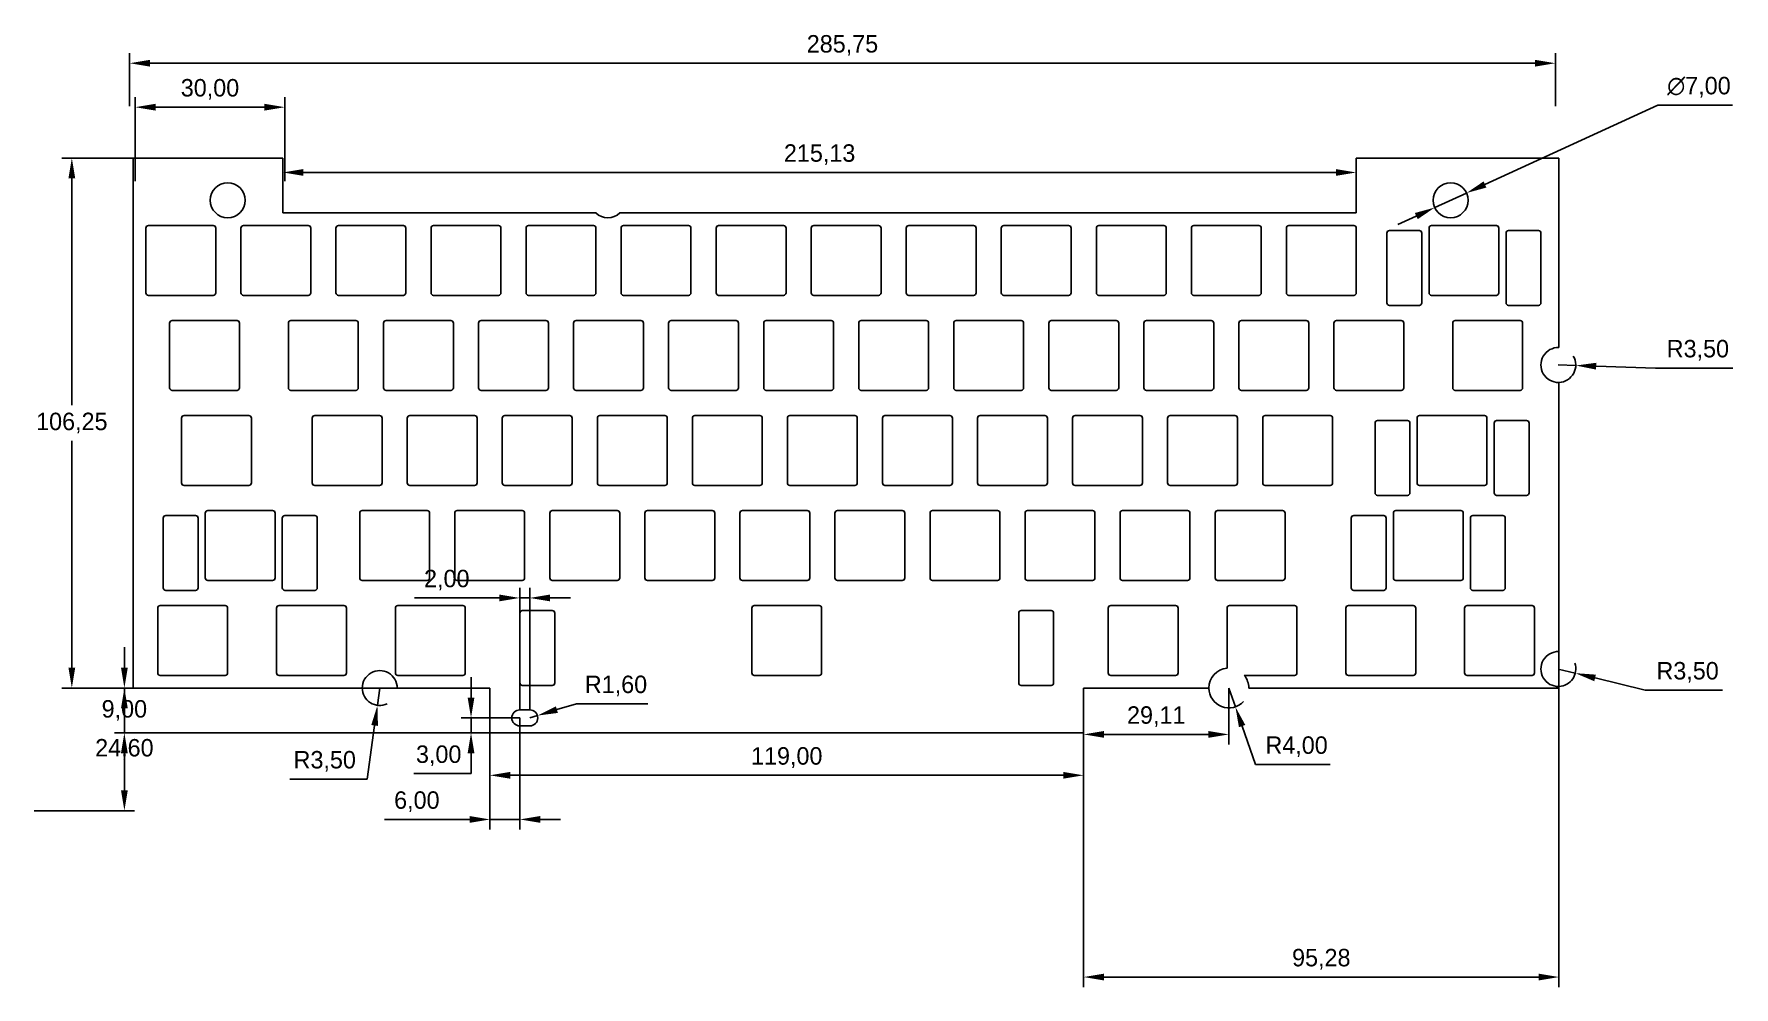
# Model space of a CAD drawing. Header units: millimetres. Extents: x -20 to 321, y -60 to 131.
import ezdxf

# ---------------------------------------------------------------- set-up
doc = ezdxf.new("R2010")
doc.units = ezdxf.units.MM
doc.header["$PDSIZE"] = -1
doc.dimstyles.new('ISO-25', dxfattribs={"dimtxt": 2.5, "dimasz": 2.5, "dimexe": 1.25, "dimexo": 0.625, "dimtad": 1, "dimtxsty": 'Standard', "dimcen": 2.5, "dimadec": 0, "dimazin": 0, "dimtfac": 1, "dimtmove": 0, "dimatfit": 3, "dimfxl": 1, "dimarcsym": 0})

# ---------------------------------------------------------------- blocks, each defined once
blk = doc.blocks.new('*D1')
at = {"color": 0, "lineweight": -2, "transparency": 16777216}
for p, q in [((0, 106.25), (-14.32, 106.25)), ((-12.32, 102.17), (-12.32, 56.69)), ((-12.32, 4.08), (-12.32, 49.56)), ((0, 0), (-14.32, 0))]:
    blk.add_line(p, q, dxfattribs=at)
at = {"color": 0, "transparency": 16777216}
for points in [[(-13, 102.17), (-11.64, 102.17), (-12.32, 106.25)], [(-13, 4.08), (-11.64, 4.08), (-12.32, 0)]]:
    blk.add_solid(points, dxfattribs=at)
at = {"layer": 'Defpoints', "color": 0, "transparency": 16777216}
for p in [(0, 106.25), (0, 0), (-12.32, 0)]:
    blk.add_point(p, dxfattribs=at)
at = {"color": 0, "transparency": 16777216, "insert": (-12.32, 53.13), "char_height": 3.5, "attachment_point": 5}
blk.add_mtext('106,25', dxfattribs=at)
blk = doc.blocks.new('*D2')
at = {"color": 0, "lineweight": -2, "transparency": 16777216}
for p, q in [((-0.73, 116.65), (-0.73, 127.27)), ((285.02, 116.65), (285.02, 127.27)), ((3.35, 125.27), (280.94, 125.27))]:
    blk.add_line(p, q, dxfattribs=at)
at = {"color": 0, "transparency": 16777216}
for points in [[(3.35, 125.95), (3.35, 124.59), (-0.73, 125.27)], [(280.94, 125.95), (280.94, 124.59), (285.02, 125.27)]]:
    blk.add_solid(points, dxfattribs=at)
at = {"layer": 'Defpoints', "color": 0, "transparency": 16777216}
for p in [(285.02, 125.27), (-0.73, 116.65), (285.02, 116.65)]:
    blk.add_point(p, dxfattribs=at)
at = {"color": 0, "transparency": 16777216, "insert": (142.14, 128.84), "char_height": 3.5, "attachment_point": 5}
blk.add_mtext('285,75', dxfattribs=at)
blk = doc.blocks.new('*D3')
at = {"color": 0, "lineweight": -2, "transparency": 16777216}
for p, q in [((30, 95.25), (30, 105.37)), ((34.08, 103.37), (241.04, 103.37)), ((245.12, 95.25), (245.12, 105.37))]:
    blk.add_line(p, q, dxfattribs=at)
at = {"color": 0, "transparency": 16777216}
for points in [[(34.08, 104.05), (34.08, 102.69), (30, 103.37)], [(241.04, 104.05), (241.04, 102.69), (245.12, 103.37)]]:
    blk.add_solid(points, dxfattribs=at)
at = {"layer": 'Defpoints', "color": 0, "transparency": 16777216}
for p in [(245.12, 103.37), (30, 95.25), (245.12, 95.25)]:
    blk.add_point(p, dxfattribs=at)
at = {"color": 0, "transparency": 16777216, "insert": (137.56, 106.94), "char_height": 3.5, "attachment_point": 5}
blk.add_mtext('215,13', dxfattribs=at)
blk = doc.blocks.new('*D4')
at = {"color": 0, "lineweight": -2, "transparency": 16777216}
for p, q in [((0.37, 101.6), (0.37, 118.46)), ((26.29, 116.46), (4.45, 116.46)), ((30.37, 101.6), (30.37, 118.46))]:
    blk.add_line(p, q, dxfattribs=at)
at = {"color": 0, "transparency": 16777216}
for points in [[(4.45, 117.14), (4.45, 115.78), (0.37, 116.46)], [(26.29, 117.14), (26.29, 115.78), (30.37, 116.46)]]:
    blk.add_solid(points, dxfattribs=at)
at = {"layer": 'Defpoints', "color": 0, "transparency": 16777216}
for p in [(0.37, 116.46), (0.37, 101.6), (30.37, 101.6)]:
    blk.add_point(p, dxfattribs=at)
at = {"color": 0, "transparency": 16777216, "insert": (15.37, 120.03), "char_height": 3.5, "attachment_point": 5}
blk.add_mtext('30,00', dxfattribs=at)
blk = doc.blocks.new('*D5')
at = {"color": 0, "lineweight": -2, "transparency": 16777216}
for p, q in [((-1.79, 4.08), (-1.79, 8.16)), ((71.47, 0), (-3.79, 0)), ((-1.79, 0), (-1.79, -0.93)), ((71.47, -9), (-3.79, -9)), ((-1.79, -9), (-1.79, -8.07)), ((-1.79, -13.08), (-1.79, -17.16))]:
    blk.add_line(p, q, dxfattribs=at)
at = {"color": 0, "transparency": 16777216}
for points in [[(-2.47, 4.08), (-1.11, 4.08), (-1.79, 0)], [(-2.47, -13.08), (-1.11, -13.08), (-1.79, -9)]]:
    blk.add_solid(points, dxfattribs=at)
at = {"layer": 'Defpoints', "color": 0, "transparency": 16777216}
for p in [(71.47, 0), (-1.79, -9), (71.47, -9)]:
    blk.add_point(p, dxfattribs=at)
at = {"color": 0, "transparency": 16777216, "insert": (-1.79, -4.5), "char_height": 3.5, "attachment_point": 5}
blk.add_mtext('9,00', dxfattribs=at)
blk = doc.blocks.new('*D6')
at = {"color": 0, "lineweight": -2, "transparency": 16777216}
for p, q in [((71.47, -9), (71.47, -19.5)), ((190.47, -9), (190.47, -19.5)), ((75.55, -17.5), (186.39, -17.5))]:
    blk.add_line(p, q, dxfattribs=at)
at = {"color": 0, "transparency": 16777216}
for points in [[(75.55, -16.82), (75.55, -18.18), (71.47, -17.5)], [(186.39, -16.82), (186.39, -18.18), (190.47, -17.5)]]:
    blk.add_solid(points, dxfattribs=at)
at = {"layer": 'Defpoints', "color": 0, "transparency": 16777216}
for p in [(71.47, -9), (190.47, -9), (190.47, -17.5)]:
    blk.add_point(p, dxfattribs=at)
at = {"color": 0, "transparency": 16777216, "insert": (130.97, -13.94), "char_height": 3.5, "attachment_point": 5}
blk.add_mtext('119,00', dxfattribs=at)
blk = doc.blocks.new('*D7')
at = {"color": 0, "lineweight": -2, "transparency": 16777216}
for p, q in [((71.47, 0), (-3.79, 0)), ((-1.79, -4.08), (-1.79, -8.73)), ((-1.79, -20.52), (-1.79, -15.86)), ((-19.9, -24.6), (0.21, -24.6))]:
    blk.add_line(p, q, dxfattribs=at)
at = {"color": 0, "transparency": 16777216}
for points in [[(-2.47, -4.08), (-1.11, -4.08), (-1.79, 0)], [(-2.47, -20.52), (-1.11, -20.52), (-1.79, -24.6)]]:
    blk.add_solid(points, dxfattribs=at)
at = {"layer": 'Defpoints', "color": 0, "transparency": 16777216}
for p in [(71.47, 0), (-19.9, -24.6), (-1.79, -24.6)]:
    blk.add_point(p, dxfattribs=at)
at = {"color": 0, "transparency": 16777216, "insert": (-1.79, -12.3), "char_height": 3.5, "attachment_point": 5}
blk.add_mtext('24,60', dxfattribs=at)
blk = doc.blocks.new('*D8')
at = {"color": 0, "lineweight": -2, "transparency": 16777216}
for p, q in [((285.75, 7.31), (285.75, -59.95)), ((190.47, 0), (190.47, -59.95)), ((194.55, -57.95), (281.67, -57.95))]:
    blk.add_line(p, q, dxfattribs=at)
at = {"color": 0, "transparency": 16777216}
for points in [[(194.55, -57.27), (194.55, -58.63), (190.47, -57.95)], [(281.67, -57.27), (281.67, -58.63), (285.75, -57.95)]]:
    blk.add_solid(points, dxfattribs=at)
at = {"layer": 'Defpoints', "color": 0, "transparency": 16777216}
for p in [(285.75, 7.31), (190.47, 0), (285.75, -57.95)]:
    blk.add_point(p, dxfattribs=at)
at = {"color": 0, "transparency": 16777216, "insert": (238.11, -54.38), "char_height": 3.5, "attachment_point": 5}
blk.add_mtext('95,28', dxfattribs=at)
blk = doc.blocks.new('*D9')
at = {"color": 0, "lineweight": -2, "transparency": 16777216}
for p, q in [((285.62, 64.77), (289.12, 64.66)), ((305.07, 64.15), (293.2, 64.53)), ((320.59, 64.15), (305.07, 64.15))]:
    blk.add_line(p, q, dxfattribs=at)
blk.add_arc((285.62, 64.77), 3.5, 272.0797, 30.9167, dxfattribs=at)
at = {"color": 0, "transparency": 16777216}
blk.add_solid([(293.22, 65.21), (293.18, 63.85), (289.12, 64.66)], dxfattribs=at)
at = {"layer": 'Defpoints', "color": 0, "transparency": 16777216}
for p in [(285.62, 64.77), (289.12, 64.66)]:
    blk.add_point(p, dxfattribs=at)
at = {"color": 0, "transparency": 16777216, "insert": (313.59, 67.72), "char_height": 3.5, "attachment_point": 5}
blk.add_mtext('R3,50', dxfattribs=at)
blk = doc.blocks.new('*D10')
at = {"color": 0, "lineweight": -2, "transparency": 16777216}
for p, q in [((285.62, 3.81), (289.02, 2.98)), ((303.01, -0.43), (292.99, 2.02)), ((318.53, -0.43), (303.01, -0.43))]:
    blk.add_line(p, q, dxfattribs=at)
blk.add_arc((285.62, 3.81), 3.5, 272.0797, 19.0474, dxfattribs=at)
at = {"color": 0, "transparency": 16777216}
blk.add_solid([(293.15, 2.68), (292.83, 1.36), (289.02, 2.98)], dxfattribs=at)
at = {"layer": 'Defpoints', "color": 0, "transparency": 16777216}
for p in [(285.62, 3.81), (289.02, 2.98)]:
    blk.add_point(p, dxfattribs=at)
at = {"color": 0, "transparency": 16777216, "insert": (311.53, 3.14), "char_height": 3.5, "attachment_point": 5}
blk.add_mtext('R3,50', dxfattribs=at)
blk = doc.blocks.new('*D11')
at = {"color": 0, "lineweight": -2, "transparency": 16777216}
for p, q in [((219.58, 0), (220.9, -3.78)), ((224.93, -15.34), (222.24, -7.63)), ((239.87, -15.34), (224.93, -15.34))]:
    blk.add_line(p, q, dxfattribs=at)
blk.add_arc((219.58, 0), 4, 180.0002, 317.86, dxfattribs=at)
at = {"color": 0, "transparency": 16777216}
blk.add_solid([(222.88, -7.41), (221.6, -7.85), (220.9, -3.78)], dxfattribs=at)
at = {"layer": 'Defpoints', "color": 0, "transparency": 16777216}
for p in [(219.58, 0), (220.9, -3.78)]:
    blk.add_point(p, dxfattribs=at)
at = {"color": 0, "transparency": 16777216, "insert": (233.16, -11.77), "char_height": 3.5, "attachment_point": 5}
blk.add_mtext('R4,00', dxfattribs=at)
blk = doc.blocks.new('*D12')
at = {"color": 0, "lineweight": -2, "transparency": 16777216}
for p, q in [((190.47, 0), (190.47, -11.3)), ((219.58, 0), (219.58, -11.3)), ((215.5, -9.3), (194.55, -9.3))]:
    blk.add_line(p, q, dxfattribs=at)
at = {"color": 0, "transparency": 16777216}
for points in [[(194.55, -8.62), (194.55, -9.98), (190.47, -9.3)], [(215.5, -8.62), (215.5, -9.98), (219.58, -9.3)]]:
    blk.add_solid(points, dxfattribs=at)
at = {"layer": 'Defpoints', "color": 0, "transparency": 16777216}
for p in [(190.47, 0), (219.58, 0), (190.47, -9.3)]:
    blk.add_point(p, dxfattribs=at)
at = {"color": 0, "transparency": 16777216, "insert": (205.03, -5.74), "char_height": 3.5, "attachment_point": 5}
blk.add_mtext('29,11', dxfattribs=at)
blk = doc.blocks.new('*D13')
at = {"color": 0, "lineweight": -2, "transparency": 16777216}
for p, q in [((305.57, 116.89), (270.92, 100.96)), ((320.51, 116.89), (305.57, 116.89)), ((260.85, 96.33), (267.21, 99.25)), ((257.15, 94.62), (253.44, 92.92))]:
    blk.add_line(p, q, dxfattribs=at)
at = {"color": 0, "transparency": 16777216}
for points in [[(270.64, 101.58), (271.2, 100.34), (267.21, 99.25)], [(256.86, 95.24), (257.43, 94), (260.85, 96.33)]]:
    blk.add_solid(points, dxfattribs=at)
at = {"layer": 'Defpoints', "color": 0, "transparency": 16777216}
for p in [(267.21, 99.25), (260.85, 96.33)]:
    blk.add_point(p, dxfattribs=at)
at = {"color": 0, "transparency": 16777216, "insert": (313.8, 120.46), "char_height": 3.5, "attachment_point": 5}
blk.add_mtext('∅7,00', dxfattribs=at)
blk = doc.blocks.new('*D14')
at = {"color": 0, "lineweight": -2, "transparency": 16777216}
for p, q in [((49.4, 0), (48.93, -3.47)), ((46.89, -18.27), (48.37, -7.51)), ((31.37, -18.27), (46.89, -18.27))]:
    blk.add_line(p, q, dxfattribs=at)
blk.add_arc((49.4, 0), 3.5, 180.0002, 294.9064, dxfattribs=at)
at = {"color": 0, "transparency": 16777216}
blk.add_solid([(47.7, -7.42), (49.04, -7.6), (48.93, -3.47)], dxfattribs=at)
at = {"layer": 'Defpoints', "color": 0, "transparency": 16777216}
for p in [(49.4, 0), (48.93, -3.47)]:
    blk.add_point(p, dxfattribs=at)
at = {"color": 0, "transparency": 16777216, "insert": (38.37, -14.7), "char_height": 3.5, "attachment_point": 5}
blk.add_mtext('R3,50', dxfattribs=at)
blk = doc.blocks.new('*D15')
at = {"color": 0, "lineweight": -2, "transparency": 16777216}
for p, q in [((88.8, -3.16), (84.9, -4.34)), ((103.16, -3.16), (88.8, -3.16)), ((79.47, -6), (81, -5.53))]:
    blk.add_line(p, q, dxfattribs=at)
at = {"color": 0, "transparency": 16777216}
blk.add_solid([(84.7, -3.69), (85.1, -4.99), (81, -5.53)], dxfattribs=at)
at = {"layer": 'Defpoints', "color": 0, "transparency": 16777216}
for p in [(79.47, -6), (81, -5.53)]:
    blk.add_point(p, dxfattribs=at)
at = {"color": 0, "transparency": 16777216, "insert": (96.75, 0.41), "char_height": 3.5, "attachment_point": 5}
blk.add_mtext('R1,60', dxfattribs=at)
blk = doc.blocks.new('*D16')
at = {"color": 0, "lineweight": -2, "transparency": 16777216}
for p, q in [((73.39, 18.06), (56.34, 18.06)), ((77.47, -4.4), (77.47, 20.06)), ((79.47, 18.06), (77.47, 18.06)), ((79.47, -4.4), (79.47, 20.06)), ((83.55, 18.06), (87.63, 18.06))]:
    blk.add_line(p, q, dxfattribs=at)
at = {"color": 0, "transparency": 16777216}
for points in [[(73.39, 18.74), (73.39, 17.38), (77.47, 18.06)], [(83.55, 18.74), (83.55, 17.38), (79.47, 18.06)]]:
    blk.add_solid(points, dxfattribs=at)
at = {"layer": 'Defpoints', "color": 0, "transparency": 16777216}
for p in [(77.47, 18.06), (77.47, -4.4), (79.47, -4.4)]:
    blk.add_point(p, dxfattribs=at)
at = {"color": 0, "transparency": 16777216, "insert": (62.83, 21.63), "char_height": 3.5, "attachment_point": 5}
blk.add_mtext('2,00', dxfattribs=at)
blk = doc.blocks.new('*D17')
at = {"color": 0, "lineweight": -2, "transparency": 16777216}
for p, q in [((67.69, -1.92), (67.69, 2.16)), ((77.47, -6), (65.69, -6)), ((67.69, -6), (67.69, -9)), ((71.47, -9), (65.69, -9)), ((67.69, -13.08), (67.69, -17.16)), ((67.69, -17.16), (56.25, -17.16))]:
    blk.add_line(p, q, dxfattribs=at)
at = {"color": 0, "transparency": 16777216}
for points in [[(67.01, -1.92), (68.37, -1.92), (67.69, -6)], [(67.01, -13.08), (68.37, -13.08), (67.69, -9)]]:
    blk.add_solid(points, dxfattribs=at)
at = {"layer": 'Defpoints', "color": 0, "transparency": 16777216}
for p in [(77.47, -6), (67.69, -9), (71.47, -9)]:
    blk.add_point(p, dxfattribs=at)
at = {"color": 0, "transparency": 16777216, "insert": (61.21, -13.59), "char_height": 3.5, "attachment_point": 5}
blk.add_mtext('3,00', dxfattribs=at)
blk = doc.blocks.new('*D18')
at = {"color": 0, "lineweight": -2, "transparency": 16777216}
for p, q in [((77.47, -6), (77.47, -28.35)), ((71.47, -9), (71.47, -28.35)), ((67.39, -26.35), (50.34, -26.35)), ((77.47, -26.35), (71.47, -26.35)), ((81.55, -26.35), (85.63, -26.35))]:
    blk.add_line(p, q, dxfattribs=at)
at = {"color": 0, "transparency": 16777216}
for points in [[(67.39, -25.67), (67.39, -27.03), (71.47, -26.35)], [(81.55, -25.67), (81.55, -27.03), (77.47, -26.35)]]:
    blk.add_solid(points, dxfattribs=at)
at = {"layer": 'Defpoints', "color": 0, "transparency": 16777216}
for p in [(77.47, -6), (71.47, -9), (71.47, -26.35)]:
    blk.add_point(p, dxfattribs=at)
at = {"color": 0, "transparency": 16777216, "insert": (56.83, -22.79), "char_height": 3.5, "attachment_point": 5}
blk.add_mtext('6,00', dxfattribs=at)

msp = doc.modelspace()

# ---------------------------------------------------------------- linework, layer by layer
at = {"color": 7, "linetype": 'Continuous', "lineweight": 25}
for p, q in [((30, 106.25), (0, 106.25)), ((0, 106.25), (0, 0)), ((30, 95.25), (30, 106.25)), ((245.125, 106.25), (245.125, 95.25)), ((285.75, 106.25), (245.125, 106.25)), ((285.75, 68.268), (285.75, 106.25)), ((2.525, 92.225), (2.525, 79.225)), ((16.025, 92.725), (3.025, 92.725)), ((16.525, 79.225), (16.525, 92.225)), ((21.575, 92.225), (21.575, 79.225)), ((35.075, 92.725), (22.075, 92.725)), ((92.715, 95.25), (30, 95.25)), ((35.575, 79.225), (35.575, 92.225)), ((40.625, 92.225), (40.625, 79.225)), ((54.125, 92.725), (41.125, 92.725)), ((54.625, 79.225), (54.625, 92.225)), ((59.675, 92.225), (59.675, 79.225)), ((73.175, 92.725), (60.175, 92.725)), ((73.675, 79.225), (73.675, 92.225)), ((78.725, 92.225), (78.725, 79.225)), ((92.225, 92.725), (79.225, 92.725)), ((92.725, 79.225), (92.725, 92.225)), ((245.125, 95.25), (97.531, 95.25)), ((97.775, 92.225), (97.775, 79.225)), ((111.275, 92.725), (98.275, 92.725)), ((111.775, 79.225), (111.775, 92.225)), ((116.825, 92.225), (116.825, 79.225)), ((130.325, 92.725), (117.325, 92.725)), ((130.825, 79.225), (130.825, 92.225)), ((135.875, 92.225), (135.875, 79.225)), ((149.375, 92.725), (136.375, 92.725)), ((149.875, 79.225), (149.875, 92.225)), ((154.925, 92.225), (154.925, 79.225)), ((168.425, 92.725), (155.425, 92.725)), ((168.925, 79.225), (168.925, 92.225)), ((173.975, 92.225), (173.975, 79.225)), ((187.475, 92.725), (174.475, 92.725)), ((187.975, 79.225), (187.975, 92.225)), ((193.025, 92.225), (193.025, 79.225)), ((206.525, 92.725), (193.525, 92.725)), ((207.025, 79.225), (207.025, 92.225)), ((212.075, 92.225), (212.075, 79.225)), ((225.575, 92.725), (212.575, 92.725)), ((226.075, 79.225), (226.075, 92.225)), ((231.125, 92.225), (231.125, 79.225)), ((244.625, 92.725), (231.625, 92.725)), ((245.125, 79.225), (245.125, 92.225)), ((259.7, 92.225), (259.7, 79.225)), ((273.2, 92.725), (260.2, 92.725)), ((273.7, 79.225), (273.7, 92.225)), ((251.262, 91.225), (251.262, 77.225)), ((257.762, 91.725), (251.762, 91.725)), ((258.262, 77.225), (258.262, 91.225)), ((275.138, 91.225), (275.138, 77.225)), ((281.638, 91.725), (275.638, 91.725)), ((282.138, 77.225), (282.138, 91.225)), ((3.025, 78.725), (16.025, 78.725)), ((22.075, 78.725), (35.075, 78.725)), ((41.125, 78.725), (54.125, 78.725)), ((60.175, 78.725), (73.175, 78.725)), ((79.225, 78.725), (92.225, 78.725)), ((98.275, 78.725), (111.275, 78.725)), ((117.325, 78.725), (130.325, 78.725)), ((136.375, 78.725), (149.375, 78.725)), ((155.425, 78.725), (168.425, 78.725)), ((174.475, 78.725), (187.475, 78.725)), ((193.525, 78.725), (206.525, 78.725)), ((212.575, 78.725), (225.575, 78.725)), ((231.625, 78.725), (244.625, 78.725)), ((260.2, 78.725), (273.2, 78.725)), ((251.762, 76.725), (257.762, 76.725)), ((275.638, 76.725), (281.638, 76.725)), ((7.287, 73.175), (7.287, 60.175)), ((20.788, 73.675), (7.787, 73.675)), ((21.288, 60.175), (21.288, 73.175)), ((31.1, 73.175), (31.1, 60.175)), ((44.6, 73.675), (31.6, 73.675)), ((45.1, 60.175), (45.1, 73.175)), ((50.15, 73.175), (50.15, 60.175)), ((63.65, 73.675), (50.65, 73.675)), ((64.15, 60.175), (64.15, 73.175)), ((69.2, 73.175), (69.2, 60.175)), ((82.7, 73.675), (69.7, 73.675)), ((83.2, 60.175), (83.2, 73.175)), ((88.25, 73.175), (88.25, 60.175)), ((101.75, 73.675), (88.75, 73.675)), ((102.25, 60.175), (102.25, 73.175)), ((107.3, 73.175), (107.3, 60.175)), ((120.8, 73.675), (107.8, 73.675)), ((121.3, 60.175), (121.3, 73.175)), ((126.35, 73.175), (126.35, 60.175)), ((139.85, 73.675), (126.85, 73.675)), ((140.35, 60.175), (140.35, 73.175)), ((145.4, 73.175), (145.4, 60.175)), ((158.9, 73.675), (145.9, 73.675)), ((159.4, 60.175), (159.4, 73.175)), ((164.45, 73.175), (164.45, 60.175)), ((177.95, 73.675), (164.95, 73.675)), ((178.45, 60.175), (178.45, 73.175)), ((183.5, 73.175), (183.5, 60.175)), ((197, 73.675), (184, 73.675)), ((197.5, 60.175), (197.5, 73.175)), ((202.55, 73.175), (202.55, 60.175)), ((216.05, 73.675), (203.05, 73.675)), ((216.55, 60.175), (216.55, 73.175)), ((221.6, 73.175), (221.6, 60.175)), ((235.1, 73.675), (222.1, 73.675)), ((235.6, 60.175), (235.6, 73.175)), ((240.65, 73.175), (240.65, 60.175)), ((254.15, 73.675), (241.15, 73.675)), ((254.65, 60.175), (254.65, 73.175)), ((264.462, 73.175), (264.462, 60.175)), ((277.962, 73.675), (264.962, 73.675)), ((278.462, 60.175), (278.462, 73.175)), ((7.787, 59.675), (20.788, 59.675)), ((31.6, 59.675), (44.6, 59.675)), ((50.65, 59.675), (63.65, 59.675)), ((69.7, 59.675), (82.7, 59.675)), ((88.75, 59.675), (101.75, 59.675)), ((107.8, 59.675), (120.8, 59.675)), ((126.85, 59.675), (139.85, 59.675)), ((145.9, 59.675), (158.9, 59.675)), ((164.95, 59.675), (177.95, 59.675)), ((184, 59.675), (197, 59.675)), ((203.05, 59.675), (216.05, 59.675)), ((222.1, 59.675), (235.1, 59.675)), ((241.15, 59.675), (254.15, 59.675)), ((264.962, 59.675), (277.962, 59.675)), ((285.75, 7.308), (285.75, 61.272)), ((23.169, 54.625), (10.169, 54.625)), ((49.362, 54.625), (36.362, 54.625)), ((68.412, 54.625), (55.413, 54.625)), ((87.463, 54.625), (74.463, 54.625)), ((106.513, 54.625), (93.513, 54.625)), ((125.562, 54.625), (112.562, 54.625)), ((144.613, 54.625), (131.613, 54.625)), ((163.662, 54.625), (150.662, 54.625)), ((182.713, 54.625), (169.713, 54.625)), ((201.762, 54.625), (188.762, 54.625)), ((220.812, 54.625), (207.812, 54.625)), ((239.863, 54.625), (226.863, 54.625)), ((270.819, 54.625), (257.819, 54.625)), ((9.669, 54.125), (9.669, 41.125)), ((23.669, 41.125), (23.669, 54.125)), ((35.862, 54.125), (35.862, 41.125)), ((49.862, 41.125), (49.862, 54.125)), ((54.913, 54.125), (54.913, 41.125)), ((68.912, 41.125), (68.912, 54.125)), ((73.963, 54.125), (73.963, 41.125)), ((87.963, 41.125), (87.963, 54.125)), ((93.013, 54.125), (93.013, 41.125)), ((107.013, 41.125), (107.013, 54.125)), ((112.062, 54.125), (112.062, 41.125)), ((126.062, 41.125), (126.062, 54.125)), ((131.113, 54.125), (131.113, 41.125)), ((145.113, 41.125), (145.113, 54.125)), ((150.162, 54.125), (150.162, 41.125)), ((164.162, 41.125), (164.162, 54.125)), ((169.213, 54.125), (169.213, 41.125)), ((183.213, 41.125), (183.213, 54.125)), ((188.262, 54.125), (188.262, 41.125)), ((202.262, 41.125), (202.262, 54.125)), ((207.312, 54.125), (207.312, 41.125)), ((221.312, 41.125), (221.312, 54.125)), ((226.363, 54.125), (226.363, 41.125)), ((240.363, 41.125), (240.363, 54.125)), ((248.881, 53.125), (248.881, 39.125)), ((255.381, 53.625), (249.381, 53.625)), ((255.881, 39.125), (255.881, 53.125)), ((257.319, 54.125), (257.319, 41.125)), ((271.319, 41.125), (271.319, 54.125)), ((272.757, 53.125), (272.757, 39.125)), ((279.257, 53.625), (273.257, 53.625)), ((279.757, 39.125), (279.757, 53.125)), ((10.169, 40.625), (23.169, 40.625)), ((36.362, 40.625), (49.362, 40.625)), ((55.413, 40.625), (68.412, 40.625)), ((74.463, 40.625), (87.463, 40.625)), ((93.513, 40.625), (106.513, 40.625)), ((112.562, 40.625), (125.562, 40.625)), ((131.613, 40.625), (144.613, 40.625)), ((150.662, 40.625), (163.662, 40.625)), ((169.713, 40.625), (182.713, 40.625)), ((188.762, 40.625), (201.762, 40.625)), ((207.812, 40.625), (220.812, 40.625)), ((226.863, 40.625), (239.863, 40.625)), ((249.381, 38.625), (255.381, 38.625)), ((257.819, 40.625), (270.819, 40.625)), ((273.257, 38.625), (279.257, 38.625)), ((5.993, 34.075), (5.993, 20.075)), ((12.493, 34.575), (6.493, 34.575)), ((12.993, 20.075), (12.993, 34.075)), ((14.431, 35.075), (14.431, 22.075)), ((27.931, 35.575), (14.931, 35.575)), ((28.431, 22.075), (28.431, 35.075)), ((29.869, 34.075), (29.869, 20.075)), ((36.369, 34.575), (30.369, 34.575)), ((36.869, 20.075), (36.869, 34.075)), ((45.388, 35.075), (45.388, 22.075)), ((58.888, 35.575), (45.888, 35.575)), ((59.388, 22.075), (59.388, 35.075)), ((64.438, 35.075), (64.438, 22.075)), ((77.938, 35.575), (64.938, 35.575)), ((78.438, 22.075), (78.438, 35.075)), ((83.487, 35.075), (83.487, 22.075)), ((96.987, 35.575), (83.987, 35.575)), ((97.487, 22.075), (97.487, 35.075)), ((102.537, 35.075), (102.537, 22.075)), ((116.037, 35.575), (103.037, 35.575)), ((116.537, 22.075), (116.537, 35.075)), ((121.588, 35.075), (121.588, 22.075)), ((135.088, 35.575), (122.088, 35.575)), ((135.588, 22.075), (135.588, 35.075)), ((140.637, 35.075), (140.637, 22.075)), ((154.137, 35.575), (141.137, 35.575)), ((154.637, 22.075), (154.637, 35.075)), ((159.688, 35.075), (159.688, 22.075)), ((173.188, 35.575), (160.188, 35.575)), ((173.688, 22.075), (173.688, 35.075)), ((178.738, 35.075), (178.738, 22.075)), ((192.238, 35.575), (179.238, 35.575)), ((192.738, 22.075), (192.738, 35.075)), ((197.787, 35.075), (197.787, 22.075)), ((211.287, 35.575), (198.287, 35.575)), ((211.787, 22.075), (211.787, 35.075)), ((216.838, 35.075), (216.838, 22.075)), ((230.338, 35.575), (217.338, 35.575)), ((230.838, 22.075), (230.838, 35.075)), ((244.118, 34.075), (244.118, 20.075)), ((250.618, 34.575), (244.618, 34.575)), ((251.118, 20.075), (251.118, 34.075)), ((252.556, 35.075), (252.556, 22.075)), ((266.056, 35.575), (253.056, 35.575)), ((266.556, 22.075), (266.556, 35.075)), ((267.994, 34.075), (267.994, 20.075)), ((274.494, 34.575), (268.494, 34.575)), ((274.994, 20.075), (274.994, 34.075)), ((14.931, 21.575), (27.931, 21.575)), ((45.888, 21.575), (58.888, 21.575)), ((64.938, 21.575), (77.938, 21.575)), ((83.987, 21.575), (96.987, 21.575)), ((103.037, 21.575), (116.037, 21.575)), ((122.088, 21.575), (135.088, 21.575)), ((141.137, 21.575), (154.137, 21.575)), ((160.188, 21.575), (173.188, 21.575)), ((179.238, 21.575), (192.238, 21.575)), ((198.287, 21.575), (211.287, 21.575)), ((217.338, 21.575), (230.338, 21.575)), ((253.056, 21.575), (266.056, 21.575)), ((6.493, 19.575), (12.493, 19.575)), ((30.369, 19.575), (36.369, 19.575)), ((244.618, 19.575), (250.618, 19.575)), ((268.494, 19.575), (274.494, 19.575)), ((4.906, 16.025), (4.906, 3.025)), ((18.406, 16.525), (5.406, 16.525)), ((18.906, 3.025), (18.906, 16.025)), ((28.719, 16.025), (28.719, 3.025)), ((42.219, 16.525), (29.219, 16.525)), ((42.719, 3.025), (42.719, 16.025)), ((52.531, 16.025), (52.531, 3.025)), ((66.031, 16.525), (53.031, 16.525)), ((66.531, 3.025), (66.531, 16.025)), ((77.469, 15.025), (77.469, 1.025)), ((83.969, 15.525), (77.969, 15.525)), ((84.469, 1.025), (84.469, 15.025)), ((123.969, 16.025), (123.969, 3.025)), ((137.469, 16.525), (124.469, 16.525)), ((137.969, 3.025), (137.969, 16.025)), ((177.469, 15.025), (177.469, 1.025)), ((183.969, 15.525), (177.969, 15.525)), ((184.469, 1.025), (184.469, 15.025)), ((195.406, 16.025), (195.406, 3.025)), ((208.906, 16.525), (195.906, 16.525)), ((209.406, 3.025), (209.406, 16.025)), ((219.219, 16.025), (219.219, 3.983)), ((232.719, 16.525), (219.719, 16.525)), ((233.219, 3.025), (233.219, 16.025)), ((243.031, 16.025), (243.031, 3.025)), ((256.531, 16.525), (243.531, 16.525)), ((257.031, 3.025), (257.031, 16.025)), ((266.844, 16.025), (266.844, 3.025)), ((280.344, 16.525), (267.344, 16.525)), ((280.844, 3.025), (280.844, 16.025)), ((0, 0), (45.903, 0)), ((5.406, 2.525), (18.406, 2.525)), ((29.219, 2.525), (42.219, 2.525)), ((52.903, 0), (71.469, 0)), ((53.031, 2.525), (66.031, 2.525)), ((71.469, 0), (71.469, -9)), ((77.969, 0.525), (83.969, 0.525)), ((124.469, 2.525), (137.469, 2.525)), ((177.969, 0.525), (183.969, 0.525)), ((190.469, -9), (190.469, 0)), ((190.469, 0), (215.583, 0)), ((195.906, 2.525), (208.906, 2.525)), ((222.685, 2.525), (232.719, 2.525)), ((223.583, 0), (285.75, 0)), ((243.531, 2.525), (256.531, 2.525)), ((267.344, 2.525), (280.344, 2.525)), ((285.75, 0), (285.75, 0.312)), ((79.469, -4.4), (77.469, -4.4)), ((71.469, -9), (190.469, -9)), ((77.469, -7.6), (79.469, -7.6))]:
    msp.add_line(p, q, dxfattribs=at)
for centre in [(18.923, 97.79), (264.033, 97.79)]:
    msp.add_circle(centre, 3.5, dxfattribs=at)
for centre, radius, start, end in [((3.025, 92.225), 0.5, 90, 180), ((16.025, 92.225), 0.5, 0, 90), ((22.075, 92.225), 0.5, 90, 180), ((35.075, 92.225), 0.5, 0, 90), ((41.125, 92.225), 0.5, 90, 180), ((54.125, 92.225), 0.5, 0, 90), ((60.175, 92.225), 0.5, 90, 180), ((73.175, 92.225), 0.5, 0, 90), ((79.225, 92.225), 0.5, 90, 180), ((92.225, 92.225), 0.5, 0, 90), ((95.123, 97.79), 3.5, 226.52857, 313.47143), ((98.275, 92.225), 0.5, 90, 180), ((111.275, 92.225), 0.5, 0, 90), ((117.325, 92.225), 0.5, 90, 180), ((130.325, 92.225), 0.5, 0, 90), ((136.375, 92.225), 0.5, 90, 180), ((149.375, 92.225), 0.5, 0, 90), ((155.425, 92.225), 0.5, 90, 180), ((168.425, 92.225), 0.5, 0, 90), ((174.475, 92.225), 0.5, 90, 180), ((187.475, 92.225), 0.5, 0, 90), ((193.525, 92.225), 0.5, 90, 180), ((206.525, 92.225), 0.5, 0, 90), ((212.575, 92.225), 0.5, 90, 180), ((225.575, 92.225), 0.5, 0, 90), ((231.625, 92.225), 0.5, 90, 180), ((244.625, 92.225), 0.5, 0, 90), ((260.2, 92.225), 0.5, 90, 180), ((273.2, 92.225), 0.5, 0, 90), ((251.762, 91.225), 0.5, 90, 180), ((257.762, 91.225), 0.5, 0, 90), ((275.638, 91.225), 0.5, 90, 180), ((281.638, 91.225), 0.5, 0, 90), ((3.025, 79.225), 0.5, 180, 270), ((16.025, 79.225), 0.5, 270, 0), ((22.075, 79.225), 0.5, 180, 270), ((35.075, 79.225), 0.5, 270, 0), ((41.125, 79.225), 0.5, 180, 270), ((54.125, 79.225), 0.5, 270, 0), ((60.175, 79.225), 0.5, 180, 270), ((73.175, 79.225), 0.5, 270, 0), ((79.225, 79.225), 0.5, 180, 270), ((92.225, 79.225), 0.5, 270, 0), ((98.275, 79.225), 0.5, 180, 270), ((111.275, 79.225), 0.5, 270, 0), ((117.325, 79.225), 0.5, 180, 270), ((130.325, 79.225), 0.5, 270, 0), ((136.375, 79.225), 0.5, 180, 270), ((149.375, 79.225), 0.5, 270, 0), ((155.425, 79.225), 0.5, 180, 270), ((168.425, 79.225), 0.5, 270, 0), ((174.475, 79.225), 0.5, 180, 270), ((187.475, 79.225), 0.5, 270, 0), ((193.525, 79.225), 0.5, 180, 270), ((206.525, 79.225), 0.5, 270, 0), ((212.575, 79.225), 0.5, 180, 270), ((225.575, 79.225), 0.5, 270, 0), ((231.625, 79.225), 0.5, 180, 270), ((244.625, 79.225), 0.5, 270, 0), ((260.2, 79.225), 0.5, 180, 270), ((273.2, 79.225), 0.5, 270, 0), ((251.762, 77.225), 0.5, 180, 270), ((257.762, 77.225), 0.5, 270, 0), ((275.638, 77.225), 0.5, 180, 270), ((281.638, 77.225), 0.5, 270, 0), ((7.787, 73.175), 0.5, 90, 180), ((20.788, 73.175), 0.5, 0, 90), ((31.6, 73.175), 0.5, 90, 180), ((44.6, 73.175), 0.5, 0, 90), ((50.65, 73.175), 0.5, 90, 180), ((63.65, 73.175), 0.5, 0, 90), ((69.7, 73.175), 0.5, 90, 180), ((82.7, 73.175), 0.5, 0, 90), ((88.75, 73.175), 0.5, 90, 180), ((101.75, 73.175), 0.5, 0, 90), ((107.8, 73.175), 0.5, 90, 180), ((120.8, 73.175), 0.5, 0, 90), ((126.85, 73.175), 0.5, 90, 180), ((139.85, 73.175), 0.5, 0, 90), ((145.9, 73.175), 0.5, 90, 180), ((158.9, 73.175), 0.5, 0, 90), ((164.95, 73.175), 0.5, 90, 180), ((177.95, 73.175), 0.5, 0, 90), ((184, 73.175), 0.5, 90, 180), ((197, 73.175), 0.5, 0, 90), ((203.05, 73.175), 0.5, 90, 180), ((216.05, 73.175), 0.5, 0, 90), ((222.1, 73.175), 0.5, 90, 180), ((235.1, 73.175), 0.5, 0, 90), ((241.15, 73.175), 0.5, 90, 180), ((254.15, 73.175), 0.5, 0, 90), ((264.962, 73.175), 0.5, 90, 180), ((277.962, 73.175), 0.5, 0, 90), ((285.623, 64.77), 3.5, 87.92034, 272.07966), ((7.787, 60.175), 0.5, 180, 270), ((20.788, 60.175), 0.5, 270, 0), ((31.6, 60.175), 0.5, 180, 270), ((44.6, 60.175), 0.5, 270, 0), ((50.65, 60.175), 0.5, 180, 270), ((63.65, 60.175), 0.5, 270, 0), ((69.7, 60.175), 0.5, 180, 270), ((82.7, 60.175), 0.5, 270, 0), ((88.75, 60.175), 0.5, 180, 270), ((101.75, 60.175), 0.5, 270, 0), ((107.8, 60.175), 0.5, 180, 270), ((120.8, 60.175), 0.5, 270, 0), ((126.85, 60.175), 0.5, 180, 270), ((139.85, 60.175), 0.5, 270, 0), ((145.9, 60.175), 0.5, 180, 270), ((158.9, 60.175), 0.5, 270, 0), ((164.95, 60.175), 0.5, 180, 270), ((177.95, 60.175), 0.5, 270, 0), ((184, 60.175), 0.5, 180, 270), ((197, 60.175), 0.5, 270, 0), ((203.05, 60.175), 0.5, 180, 270), ((216.05, 60.175), 0.5, 270, 0), ((222.1, 60.175), 0.5, 180, 270), ((235.1, 60.175), 0.5, 270, 0), ((241.15, 60.175), 0.5, 180, 270), ((254.15, 60.175), 0.5, 270, 0), ((264.962, 60.175), 0.5, 180, 270), ((277.962, 60.175), 0.5, 270, 0), ((10.169, 54.125), 0.5, 90, 180), ((23.169, 54.125), 0.5, 0, 90), ((36.362, 54.125), 0.5, 90, 180), ((49.362, 54.125), 0.5, 0, 90), ((55.413, 54.125), 0.5, 90, 180), ((68.412, 54.125), 0.5, 0, 90), ((74.463, 54.125), 0.5, 90, 180), ((87.463, 54.125), 0.5, 0, 90), ((93.513, 54.125), 0.5, 90, 180), ((106.513, 54.125), 0.5, 0, 90), ((112.562, 54.125), 0.5, 90, 180), ((125.562, 54.125), 0.5, 0, 90), ((131.613, 54.125), 0.5, 90, 180), ((144.613, 54.125), 0.5, 0, 90), ((150.662, 54.125), 0.5, 90, 180), ((163.662, 54.125), 0.5, 0, 90), ((169.713, 54.125), 0.5, 90, 180), ((182.713, 54.125), 0.5, 0, 90), ((188.762, 54.125), 0.5, 90, 180), ((201.762, 54.125), 0.5, 0, 90), ((207.812, 54.125), 0.5, 90, 180), ((220.812, 54.125), 0.5, 0, 90), ((226.863, 54.125), 0.5, 90, 180), ((239.863, 54.125), 0.5, 0, 90), ((257.819, 54.125), 0.5, 90, 180), ((270.819, 54.125), 0.5, 0, 90), ((249.381, 53.125), 0.5, 90, 180), ((255.381, 53.125), 0.5, 0, 90), ((273.257, 53.125), 0.5, 90, 180), ((279.257, 53.125), 0.5, 0, 90), ((10.169, 41.125), 0.5, 180, 270), ((23.169, 41.125), 0.5, 270, 0), ((36.362, 41.125), 0.5, 180, 270), ((49.362, 41.125), 0.5, 270, 0), ((55.413, 41.125), 0.5, 180, 270), ((68.412, 41.125), 0.5, 270, 0), ((74.463, 41.125), 0.5, 180, 270), ((87.463, 41.125), 0.5, 270, 0), ((93.513, 41.125), 0.5, 180, 270), ((106.513, 41.125), 0.5, 270, 0), ((112.562, 41.125), 0.5, 180, 270), ((125.562, 41.125), 0.5, 270, 0), ((131.613, 41.125), 0.5, 180, 270), ((144.613, 41.125), 0.5, 270, 0), ((150.662, 41.125), 0.5, 180, 270), ((163.662, 41.125), 0.5, 270, 0), ((169.713, 41.125), 0.5, 180, 270), ((182.713, 41.125), 0.5, 270, 0), ((188.762, 41.125), 0.5, 180, 270), ((201.762, 41.125), 0.5, 270, 0), ((207.812, 41.125), 0.5, 180, 270), ((220.812, 41.125), 0.5, 270, 0), ((226.863, 41.125), 0.5, 180, 270), ((239.863, 41.125), 0.5, 270, 0), ((257.819, 41.125), 0.5, 180, 270), ((270.819, 41.125), 0.5, 270, 0), ((249.381, 39.125), 0.5, 180, 270), ((255.381, 39.125), 0.5, 270, 0), ((273.257, 39.125), 0.5, 180, 270), ((279.257, 39.125), 0.5, 270, 0), ((6.493, 34.075), 0.5, 90, 180), ((12.493, 34.075), 0.5, 0, 90), ((14.931, 35.075), 0.5, 90, 180), ((27.931, 35.075), 0.5, 0, 90), ((30.369, 34.075), 0.5, 90, 180), ((36.369, 34.075), 0.5, 0, 90), ((45.888, 35.075), 0.5, 90, 180), ((58.888, 35.075), 0.5, 0, 90), ((64.938, 35.075), 0.5, 90, 180), ((77.938, 35.075), 0.5, 0, 90), ((83.987, 35.075), 0.5, 90, 180), ((96.987, 35.075), 0.5, 0, 90), ((103.037, 35.075), 0.5, 90, 180), ((116.037, 35.075), 0.5, 0, 90), ((122.088, 35.075), 0.5, 90, 180), ((135.088, 35.075), 0.5, 0, 90), ((141.137, 35.075), 0.5, 90, 180), ((154.137, 35.075), 0.5, 0, 90), ((160.188, 35.075), 0.5, 90, 180), ((173.188, 35.075), 0.5, 0, 90), ((179.238, 35.075), 0.5, 90, 180), ((192.238, 35.075), 0.5, 0, 90), ((198.287, 35.075), 0.5, 90, 180), ((211.287, 35.075), 0.5, 0, 90), ((217.338, 35.075), 0.5, 90, 180), ((230.338, 35.075), 0.5, 0, 90), ((244.618, 34.075), 0.5, 90, 180), ((250.618, 34.075), 0.5, 0, 90), ((253.056, 35.075), 0.5, 90, 180), ((266.056, 35.075), 0.5, 0, 90), ((268.494, 34.075), 0.5, 90, 180), ((274.494, 34.075), 0.5, 0, 90), ((14.931, 22.075), 0.5, 180, 270), ((27.931, 22.075), 0.5, 270, 0), ((45.888, 22.075), 0.5, 180, 270), ((58.888, 22.075), 0.5, 270, 0), ((64.938, 22.075), 0.5, 180, 270), ((77.938, 22.075), 0.5, 270, 0), ((83.987, 22.075), 0.5, 180, 270), ((96.987, 22.075), 0.5, 270, 0), ((103.037, 22.075), 0.5, 180, 270), ((116.037, 22.075), 0.5, 270, 0), ((122.088, 22.075), 0.5, 180, 270), ((135.088, 22.075), 0.5, 270, 0), ((141.137, 22.075), 0.5, 180, 270), ((154.137, 22.075), 0.5, 270, 0), ((160.188, 22.075), 0.5, 180, 270), ((173.188, 22.075), 0.5, 270, 0), ((179.238, 22.075), 0.5, 180, 270), ((192.238, 22.075), 0.5, 270, 0), ((198.287, 22.075), 0.5, 180, 270), ((211.287, 22.075), 0.5, 270, 0), ((217.338, 22.075), 0.5, 180, 270), ((230.338, 22.075), 0.5, 270, 0), ((253.056, 22.075), 0.5, 180, 270), ((266.056, 22.075), 0.5, 270, 0), ((6.493, 20.075), 0.5, 180, 270), ((12.493, 20.075), 0.5, 270, 0), ((30.369, 20.075), 0.5, 180, 270), ((36.369, 20.075), 0.5, 270, 0), ((244.618, 20.075), 0.5, 180, 270), ((250.618, 20.075), 0.5, 270, 0), ((268.494, 20.075), 0.5, 180, 270), ((274.494, 20.075), 0.5, 270, 0), ((5.406, 16.025), 0.5, 90, 180), ((18.406, 16.025), 0.5, 0, 90), ((29.219, 16.025), 0.5, 90, 180), ((42.219, 16.025), 0.5, 0, 90), ((53.031, 16.025), 0.5, 90, 180), ((66.031, 16.025), 0.5, 0, 90), ((77.969, 15.025), 0.5, 90, 180), ((83.969, 15.025), 0.5, 0, 90), ((124.469, 16.025), 0.5, 90, 180), ((137.469, 16.025), 0.5, 0, 90), ((177.969, 15.025), 0.5, 90, 180), ((183.969, 15.025), 0.5, 0, 90), ((195.906, 16.025), 0.5, 90, 180), ((208.906, 16.025), 0.5, 0, 90), ((219.719, 16.025), 0.5, 90, 180), ((232.719, 16.025), 0.5, 0, 90), ((243.531, 16.025), 0.5, 90, 180), ((256.531, 16.025), 0.5, 0, 90), ((267.344, 16.025), 0.5, 90, 180), ((280.344, 16.025), 0.5, 0, 90), ((285.623, 3.81), 3.5, 87.92034, 272.07966), ((49.403, 0), 3.5, 359.99981, 180.00019), ((219.583, 0), 4, 95.22457, 180.00016), ((5.406, 3.025), 0.5, 180, 270), ((18.406, 3.025), 0.5, 270, 0), ((29.219, 3.025), 0.5, 180, 270), ((42.219, 3.025), 0.5, 270, 0), ((53.031, 3.025), 0.5, 180, 270), ((66.031, 3.025), 0.5, 270, 0), ((77.969, 1.025), 0.5, 180, 270), ((83.969, 1.025), 0.5, 270, 0), ((124.469, 3.025), 0.5, 180, 270), ((137.469, 3.025), 0.5, 270, 0), ((177.969, 1.025), 0.5, 180, 270), ((183.969, 1.025), 0.5, 270, 0), ((195.906, 3.025), 0.5, 180, 270), ((208.906, 3.025), 0.5, 270, 0), ((219.583, 0), 4, 359.99984, 39.1422), ((232.719, 3.025), 0.5, 270, 0), ((243.531, 3.025), 0.5, 180, 270), ((256.531, 3.025), 0.5, 270, 0), ((267.344, 3.025), 0.5, 180, 270), ((280.344, 3.025), 0.5, 270, 0), ((77.469, -6), 1.6, 90, 270), ((79.469, -6), 1.6, 270, 90)]:
    msp.add_arc(centre, radius, start, end, dxfattribs=at)

# ---------------------------------------------------------------- dimensions: what is measured, and where the dimension line sits
for base, p1, p2, picture, middle in [((285.016, 125.273), (-0.734, 116.649), (285.016, 116.649), '*D2', (142.141, 128.838)), ((0.367, 116.464), (30.367, 101.601), (0.367, 101.601), '*D4', (15.367, 120.03)), ((245.125, 103.37326221), (30, 95.25), (245.125, 95.25), '*D3', (137.5625, 106.938928876)), ((77.469, 18.062), (79.469, -4.4), (77.469, -4.4), '*D16', (62.826, 21.627)), ((285.75, -57.949), (190.469, 0), (285.75, 7.308), '*D8', (238.109, -54.383)), ((71.469, -26.352), (77.469, -6), (71.469, -9), '*D18', (56.826, -22.786)), ((190.469, -17.502), (71.469, -9), (190.469, -9), '*D6', (130.969, -13.936))]:
    dim = msp.add_linear_dim(base=base, p1=p1, p2=p2, dimstyle='ISO-25', override={"dimtxt": 3.5, "dimasz": 4.08, "dimexe": 2, "dimexo": 0, "dimgap": 1.524, "dimtih": 1, "dimtoh": 1, "dimzin": 0, "dimadec": 2, "dimtzin": 0})
    dim.commit()
    dim.dimension.update_dxf_attribs({"geometry": picture, "text_midpoint": middle})
dim = msp.add_diameter_dim_2p(p1=(260.853, 96.328), p2=(267.213, 99.252), dimstyle='ISO-25', override={"dimtxt": 3.5, "dimasz": 4.08, "dimexe": 2, "dimexo": 0, "dimgap": 1.524, "dimtih": 1, "dimtoh": 1, "dimzin": 0, "dimadec": 2, "dimtzin": 0})
dim.commit()
dim.dimension.update_dxf_attribs({"geometry": '*D13', "text_midpoint": (313.804, 116.894), "dimtype": 163})
for base, p1, p2, override, picture, middle in [((-12.315, 0), (0, 106.25), (0, 0), {"dimtxt": 3.5, "dimasz": 4.08, "dimexe": 2, "dimexo": 0, "dimgap": 1.524, "dimtih": 1, "dimtoh": 1, "dimzin": 0, "dimadec": 2, "dimtzin": 0}, '*D1', (-12.315, 53.125)), ((-1.79, -9), (71.469, 0), (71.469, -9), {"dimtxt": 3.5, "dimasz": 4.08, "dimexe": 2, "dimexo": 0, "dimgap": 1.524, "dimtih": 1, "dimtoh": 1, "dimzin": 0, "dimadec": 2, "dimtzin": 0}, '*D5', (-1.79, -4.5)), ((-1.79, -24.597), (71.469, 0), (-19.903, -24.597), {"dimtxt": 3.5, "dimasz": 4.08, "dimexe": 2, "dimexo": 0, "dimgap": 1.524, "dimtih": 1, "dimtoh": 1, "dimzin": 0, "dimadec": 2, "dimtmove": 1, "dimtzin": 0}, '*D7', (-1.79, -12.299)), ((67.688, -9), (77.469, -6), (71.469, -9), {"dimtxt": 3.5, "dimasz": 4.08, "dimexe": 2, "dimexo": 0, "dimgap": 1.524, "dimtih": 1, "dimtoh": 1, "dimzin": 0, "dimadec": 2, "dimtzin": 0}, '*D17', (61.206, -13.594))]:
    dim = msp.add_linear_dim(base=base, p1=p1, p2=p2, angle=90, dimstyle='ISO-25', override=override)
    dim.commit()
    dim.dimension.update_dxf_attribs({"geometry": picture, "text_midpoint": middle})
for center, mpoint, picture, middle in [((285.623, 64.77), (289.121, 64.659), '*D9', (305.065, 64.151)), ((285.623, 3.81), (289.024, 2.981), '*D10', (303.008, -0.426)), ((49.403, 0), (48.926, -3.467), '*D14', (38.365, -18.268))]:
    dim = msp.add_radius_dim(center=center, mpoint=mpoint, dimstyle='ISO-25', override={"dimtxt": 3.5, "dimasz": 4.08, "dimexe": 2, "dimexo": 0, "dimgap": 1.524, "dimtih": 1, "dimtoh": 1, "dimzin": 0, "dimadec": 2, "dimtzin": 0})
    dim.commit()
    dim.dimension.update_dxf_attribs({"geometry": picture, "text_midpoint": middle, "dimtype": 164})
for center, mpoint, picture, middle in [((79.469, -6), (80.999, -5.534), '*D15', (96.746, 0.41)), ((219.583, 0), (220.899, -3.777), '*D11', (233.16, -11.773))]:
    dim = msp.add_radius_dim(center=center, mpoint=mpoint, dimstyle='ISO-25', override={"dimtxt": 3.5, "dimasz": 4.08, "dimexe": 2, "dimexo": 0, "dimgap": 1.524, "dimtih": 1, "dimtoh": 1, "dimzin": 0, "dimadec": 2, "dimtzin": 0})
    dim.commit()
    dim.dimension.update_dxf_attribs({"geometry": picture, "text_midpoint": middle})
dim = msp.add_aligned_dim(p1=(219.583, 0), p2=(190.469, 0), distance=9.304, dimstyle='ISO-25', override={"dimtxt": 3.5, "dimasz": 4.08, "dimexe": 2, "dimexo": 0, "dimgap": 1.524, "dimtih": 1, "dimtoh": 1, "dimzin": 0, "dimadec": 2, "dimtzin": 0})
dim.commit()
dim.dimension.update_dxf_attribs({"geometry": '*D12', "text_midpoint": (205.026, -5.738)})

doc.saveas('drawing.dxf')
